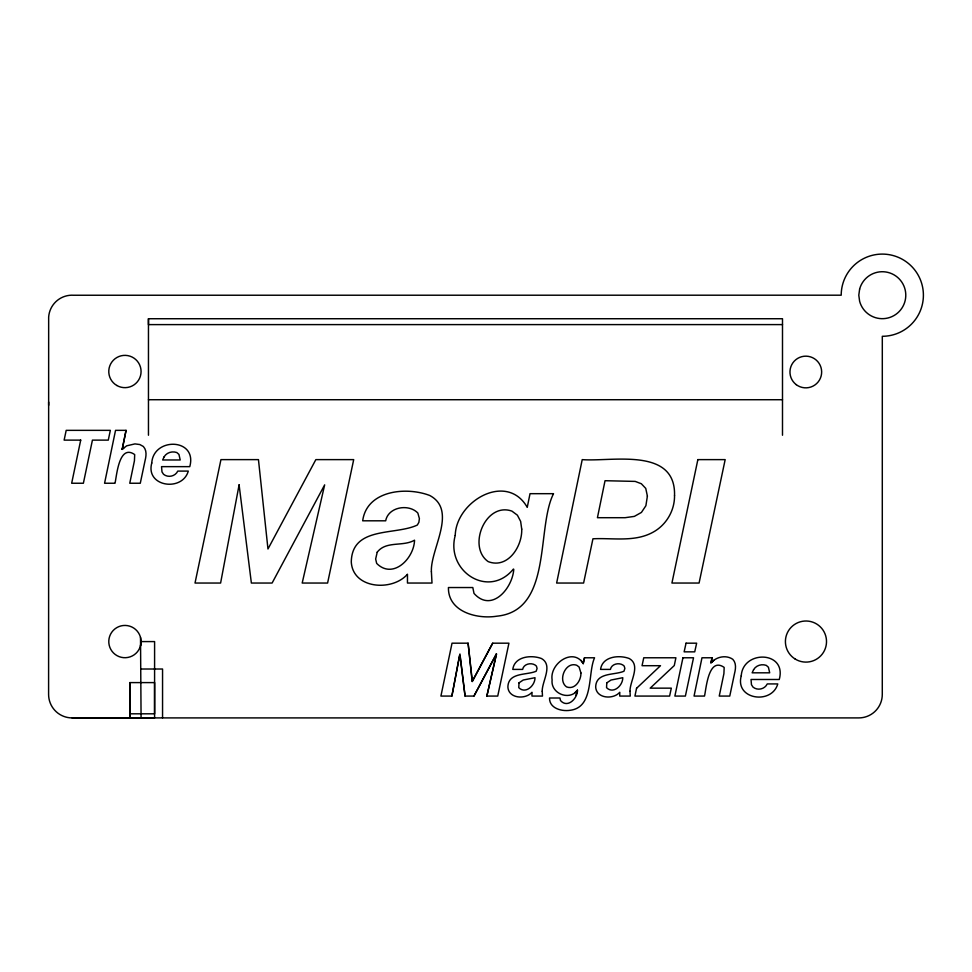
<?xml version="1.0" encoding="UTF-8"?>
<svg xmlns="http://www.w3.org/2000/svg" width="972" height="972" viewBox="0 0 972 972"><rect width="100%" height="100%" fill="white"/><g stroke="black" fill="none" stroke-linecap="round" stroke-linejoin="round"><path stroke-width="1.46" d="M129.847 717.701L129.847 682.599L154.597 682.599L154.597 717.883L72.086 717.907A23.486 23.486 0 0 1 48.6 694.421L48.661 317.042A23.486 23.486 0 0 1 73.714 295.245L841.205 295.196A41.091 41.091 0 0 1 882.309 254.093A41.091 41.091 0 0 1 923.4 295.196A41.091 41.091 0 0 1 882.309 336.288L882.284 694.421A23.486 23.486 0 0 1 858.798 717.907L72.086 717.907M129.847 682.599L129.847 717.883L141.074 717.883L140.515 637.401M148.461 435.237L148.461 318.731L782.496 318.731L782.496 435.237M140.515 645.76A16.147 16.147 0 0 0 120.747 625.98A16.147 16.147 0 0 0 113.505 652.99A16.147 16.147 0 0 0 140.515 645.76L141.074 641.581L154.597 641.581L154.584 713.812L129.847 713.812M486.851 696.073L496.473 653.998L486.851 696.073L497.737 696.073L508.927 643.185L492.695 643.185L472.331 681.481L468.103 643.185L452.029 643.185L440.911 696.073L451.883 696.073L459.537 655.444M451.883 696.073L459.95 653.998L465.066 696.073L473.959 696.073L496.473 653.998M711.273 661.774L712.051 657.777L701.978 657.777L694.057 696.073L704.506 696.073C706.194 688.929 708.406 656.404 724.176 667.412L723.909 673.632L719.244 696.073L729.765 696.073L734.504 673.632C735.695 668.858 736.509 663.256 732.815 659.32C725.987 654.557 715.987 656.793 710.872 663.111L712.051 657.777M122.278 449.392L126.056 430.353L115.534 430.353L104.575 483.242L115.012 483.242C116.713 476.086 118.924 443.572 134.695 454.568L134.428 460.801L129.762 483.242L140.284 483.242L145.022 460.801C146.213 456.026 147.027 450.425 143.334 446.476L139.834 444.544L134.95 443.9L126.652 445.832L122.132 449.392L123.979 447.606M584.488 657.777L583.297 663.633C573.213 647.085 549.472 663.621 552.108 679.853C550.407 693.425 569.373 701.225 577.526 690.229C577.429 698.528 567.599 708.673 560.48 700.52L559.969 698.005L549.52 698.005C549.302 708.454 561.852 711.65 570.248 710.277C594.147 707.252 587.501 673.45 594.56 657.777L584.488 657.777L583.151 663.633L581.171 660.401M122.132 449.392L126.056 430.353M575.898 695.405L577.38 690.071M473.959 696.073L496.328 653.998M492.695 643.185L472.173 681.481L468.103 643.185M575.193 692.441L576.651 690.861M711.941 662.187L713.776 660.328M782.496 324.599L148.461 324.612L148.461 318.731M148.449 399.723L782.496 399.723M141.074 669.015L162.555 669.015L162.555 717.883M459.999 655.505L465.066 696.073M48.649 402.043L48.649 405.288M431.398 571.718L432.005 583.042L407.462 583.042L407.462 574.221C392.287 591.693 352.775 589.02 351.281 561.95C351.986 525.949 395.082 535.572 417.316 525.05L418.871 522.353L419.394 518.562L417.839 513.034C408.775 503.52 388.265 506.837 385.677 520.81L362.69 520.81C366.76 490.277 406.223 486.437 429.758 495.489C457.873 510.494 430.195 549.314 431.398 571.718M542.218 691.226L542.485 696.073L531.963 696.073L531.963 692.295C525.463 699.779 508.526 698.637 507.882 687.034C508.21 672.089 526.642 675.394 536.192 671.227L537.079 668.444L536.41 666.075C532.522 661.993 523.738 663.414 522.632 669.404L512.779 669.404C514.516 656.319 531.429 654.678 541.525 658.554C553.347 665.285 541.951 681.372 542.218 691.226M630.014 691.226L630.269 696.073L619.747 696.073L619.747 692.295C613.247 699.779 596.31 698.637 595.678 687.034C595.994 672.089 614.426 675.394 623.975 671.227L624.862 668.444L624.194 666.075C620.306 661.993 611.522 663.414 610.416 669.404L600.562 669.404C602.312 656.319 619.213 654.678 629.309 658.554C641.131 665.285 629.747 681.372 630.014 691.226M455.236 535.402C445.504 571.099 488.576 599.384 513.423 569.045L513.775 569.385C512.39 588.558 491.565 613.04 474.008 593.418L472.805 587.538L448.432 587.538C447.934 611.91 477.191 619.383 496.814 616.187C552.874 610.768 536.058 528.027 553.53 493.679L530.019 493.679L527.249 507.335C506.91 471.651 456.135 500.957 455.236 535.402M151.766 463.024C145.205 486.851 182.359 492.099 188.289 471.092L177.767 471.092C175.3 476.414 168.047 478.005 163.539 474.275L161.984 471.894L161.534 466.645L189.771 466.645C197.705 438.056 153.345 436.853 151.766 463.024M741.247 675.868C734.698 699.682 771.841 704.943 777.77 683.923L767.248 683.923C764.782 689.257 757.528 690.837 753.021 687.119L751.465 684.725L751.028 679.489L779.252 679.489C787.186 650.888 742.827 649.697 741.247 675.868M674.532 495.574C674.726 510.665 666.197 525.087 652.941 532.267C634.57 542.327 612.858 537.783 592.944 538.792L583.601 583.042L556.64 583.042L582.228 459.622C611.242 461.992 675.953 446.585 674.532 495.574M859.625 289.121L858.798 295.196L859.625 301.271A23.486 23.486 0 0 0 895.771 314.442A23.486 23.486 0 0 0 895.771 275.963A23.486 23.486 0 0 0 859.625 289.121M521.721 529.108C522.389 546.483 507.736 569.167 488.187 561.609C467.095 546.799 485.465 501.759 511.916 511.114L517.396 515.196L520.64 521.393L521.721 529.108M580.928 672.964C581.22 680.412 574.938 690.132 566.555 686.888C557.515 680.546 565.388 661.239 576.724 665.249L579.081 666.999L580.928 672.964M647.388 496.097L645.894 505.707L641.423 512.426L634.364 516.387L625.093 517.699L597.428 517.699L605.034 480.715L635.202 481.407L641.338 483.74L645.748 488.406L647.388 496.097M239.1 484.858L220.608 583.042L195.02 583.042L220.948 459.622L258.455 459.622L267.968 548.986L315.851 459.622L353.699 459.622L327.6 583.042L302.195 583.042L324.66 484.858L272.111 583.042L251.371 583.042L239.1 484.858M80.712 440.122L71.673 483.242L83.385 483.242L92.425 440.122L108.281 440.122L110.346 430.353L66.193 430.353L64.128 440.122L80.712 440.122M636.563 688.298L634.935 696.073L669.611 696.073L671.312 688.152L650.195 688.152L674.276 665.553L675.904 657.777L643.756 657.777L642.055 665.698L660.498 665.698L636.563 688.298M697.86 459.622L671.931 583.042L699.075 583.042L725.173 459.622L697.86 459.622M682.939 657.777L674.872 696.073L685.382 696.073L693.534 657.777L682.939 657.777M686.05 643.185L684.13 651.848L694.725 651.848L696.645 643.185L686.05 643.185M377.209 552.193L375.654 559.022L376.674 563.408C392.955 579.786 414.06 558.499 414.546 540.177C402.967 546.944 386.115 540.553 377.209 552.193M518.999 682.854L518.769 687.666C525.475 694.458 535.098 685.625 535.001 677.703L523.215 680.036L518.999 682.854M606.783 682.854L606.552 687.666C613.259 694.458 622.882 685.625 622.785 677.703L611.011 680.036L606.783 682.854M164.098 456.864L162.652 459.975L180.209 459.975L178.945 454.422L176.807 452.539C172.166 450.911 166.613 452.515 164.098 456.864M753.579 669.708L752.134 672.818L769.69 672.818L768.427 667.254L766.288 665.37C761.647 663.742 756.095 665.346 753.579 669.708M795.145 659.028A20.546 20.546 0 0 0 826.504 642.188A20.546 20.546 0 0 0 796.238 623.453A20.546 20.546 0 0 0 795.145 659.028M116.847 385.495A16.147 16.147 0 0 0 141.074 371.511A16.147 16.147 0 0 0 116.847 357.526A16.147 16.147 0 0 0 116.847 385.495M796.238 384.645A15.856 15.856 0 0 0 821.534 373.977A15.856 15.856 0 0 0 799.64 357.404A15.856 15.856 0 0 0 796.238 384.645"/></g></svg>
